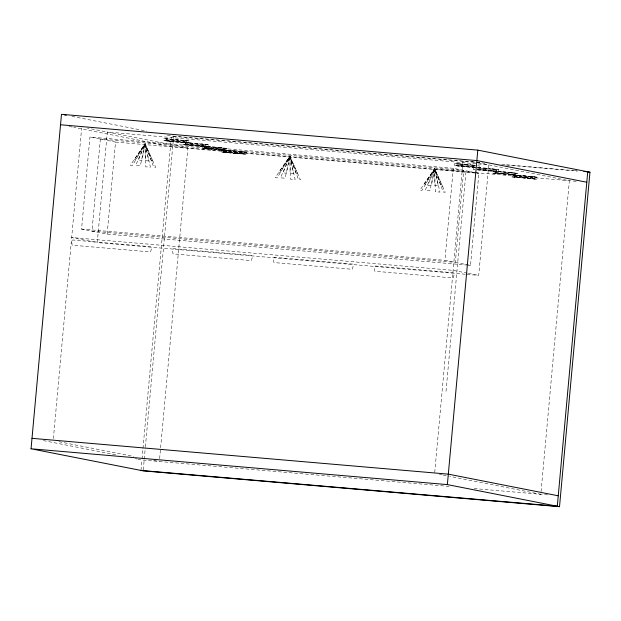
<?xml version="1.0" encoding="UTF-8"?>
<svg xmlns="http://www.w3.org/2000/svg" width="621" height="621" viewBox="0 0 621 621"><rect width="100%" height="100%" fill="white"/><g stroke="black" fill="none" stroke-linecap="round" stroke-linejoin="round"><path stroke-width="0.47" stroke-dasharray="3.1 2.33" d="M53.375 438.643L81.646 127.973M467.605 265.113L107.146 234.101L81.561 229.064L89.936 137.039L453.291 168.299L474.133 172.397M465.191 274.226L97.256 242.578L107.317 132.048L488.766 164.86L478.706 275.39L466.154 274.311M107.146 234.101L115.522 142.077L89.936 137.039M172.964 141.642L164.037 140.664L163.952 138.592L189.017 140.897L188.838 142.877L175.603 141.891M170.55 141.394L166.017 140.773L166.195 138.793L186.774 140.695L186.595 142.675L180.843 142.349M140.99 470.439L141.953 459.835M142.03 459.02L142.915 449.231M142.993 448.409L171.427 135.968L475.694 162.143M143.28 469.911L145.298 447.741M145.392 446.778L173.632 136.403L166.692 135.029M192.137 145.415L183.203 144.445L183.117 142.364L199.496 143.591M189.723 145.167L185.182 144.546L185.361 142.566L208.19 144.67L208.012 146.649L194.777 145.671M159.636 458.593L187.907 147.914L87.421 128.128M211.303 149.195L202.376 148.217L202.291 146.137L227.356 148.45L227.177 150.429L213.942 149.444M208.889 148.947L204.348 148.318L204.534 146.339L210.278 146.665M200.016 146.121L205.761 146.447L205.947 144.468L201.406 143.847M230.476 152.968L221.542 151.99L221.456 149.917L237.835 151.144M228.062 152.719L223.521 152.098L223.7 150.119L246.529 152.223L246.343 154.202L233.116 153.216M219.182 149.894L224.934 150.228L225.113 148.248L220.571 147.619M238.355 153.674L244.1 154L244.286 152.021L239.745 151.392M475.088 172.591L478.876 173.337L470.501 265.361L444.923 260.323L453.291 168.299M475.329 167.701L454.362 165.566L454.549 163.587L467.776 164.573M475.461 167.631L456.614 165.768L456.792 163.789L462.544 164.115M434.731 472.426L463.095 160.785M446.01 391.331L466.014 171.489M474.902 169.611L473.536 169.339L473.714 167.359L475.702 167.398M477.448 167.833L479.435 167.872L479.614 165.892L478.248 165.628M508.754 172.374L517.689 173.344L517.774 175.425L492.701 173.119L492.888 171.14L506.115 172.118M511.168 172.615L515.709 173.243L515.531 175.223L494.945 173.321L495.131 171.342L500.875 171.668M478.302 169.944L496.358 171.45L496.544 169.471L492.003 168.842M476.773 169.844L498.601 171.652L498.516 169.572L489.589 168.594M530.342 176.395L534.883 177.016L534.697 178.995L514.118 177.094L514.297 175.114L531.39 176.442L537.126 177.218L536.94 179.197L511.875 176.892L512.053 174.912L528.424 176.139M434.63 168.803L434.84 185.532L438.364 185.889L434.63 168.803L429.872 190.655L425.238 190.282L434.63 168.803L435.321 191.726L439.955 192.106L434.63 168.803L421.962 190.391L419.959 190.104L434.63 168.803L443.223 191.99L445.234 192.277L434.63 168.803L424.958 184.732L423.569 184.685L434.63 168.803L441.252 186.455L442.641 186.502L434.63 168.803L431.37 185.656L427.853 185.306L434.63 168.803L472.356 172.048M163.765 140.571L188.838 142.877M189.017 140.897L175.782 139.911M182.939 144.344L208.012 146.649M208.19 144.67L194.955 143.692M202.104 148.116L227.177 150.429M227.356 148.45L214.121 147.464M221.278 151.897L246.343 154.202M246.529 152.223L221.456 149.917M454.362 165.566L470.741 166.793M479.614 165.892L477.627 165.854M473.536 169.339L474.118 169.323M498.787 169.673L476.951 167.864M492.701 173.119L505.936 174.097M517.953 173.445L492.888 171.14M511.875 176.892L525.11 177.87M537.126 177.218L512.053 174.912M166.017 140.773L186.595 142.675M186.774 140.695L181.022 140.369M185.182 144.546L205.761 146.447M205.947 144.468L200.195 144.142M204.348 148.318L224.934 150.228M225.113 148.248L219.36 147.914M223.521 152.098L244.1 154M244.286 152.021L238.534 151.695M456.614 165.768L467.597 166.552M496.544 169.471L478.481 167.965M494.945 173.321L500.697 173.647M515.709 173.243L495.131 171.342M514.118 177.094L519.87 177.42M534.883 177.016L514.297 175.114M477.689 167.608L481.71 167.887M477.572 168.842L496.427 170.705L478.364 169.199M477.51 169.587L481.531 169.867M475.507 165.722L454.549 163.587M477.821 167.538L486.949 168.345M477.642 169.517L486.771 170.325M473.862 165.535L456.792 163.789M473.753 166.77L456.676 165.023L474.739 166.529M476.664 162.221L481.492 162.64M501.776 164.386L573.253 170.534M574.223 170.612L577.119 170.86M173.632 136.403L484.667 163.152M505.913 164.984L577.39 171.132M474.747 172.591L170.48 146.416L73.806 127.383M475.709 172.677L576.164 181.316M115.522 142.077L475.981 173.088M476.944 173.166L478.876 173.337M81.561 229.064L444.923 260.323M468.568 265.19L470.501 265.361M449.107 486.406L141.937 459.982L138.149 459.237M474.219 488.572L547.629 494.883M464.43 164.216L470.92 164.813M179.135 140.268L163.952 138.592M483.604 167.996L490.093 168.594M178.949 142.248L172.467 141.65M198.301 144.041L183.117 142.364M483.425 169.975L498.601 171.652M502.769 171.769L509.259 172.366M212.172 146.773L218.662 147.371M198.122 146.02L191.633 145.423M217.474 147.814L210.985 147.216M502.591 173.748L517.774 175.425M217.288 149.793L210.798 149.195M236.64 151.586L230.15 150.988M521.756 177.521L536.94 179.197M236.461 153.566L229.972 152.968M470.423 164.821L476.377 165.396M470.237 166.801L476.198 167.375M489.41 170.573L496.358 171.45M173.143 139.663L166.195 138.793M508.576 174.354L515.531 175.223M192.316 143.435L185.361 142.566M527.749 178.126L534.697 178.995M211.482 147.216L202.291 146.137M472.829 165.07L474.855 165.295M472.651 167.049L474.669 167.274M209.075 146.967L204.534 146.339M228.241 150.74L223.7 150.119M478.061 167.608L479.435 167.872M475.088 167.631L473.714 167.359M471.712 161.499L477.402 162.624M478.341 162.811L569.356 180.734L540.821 494.3L449.814 476.377M71.912 116.368L146.789 131.116M69.071 126.451L72.859 127.196M467.341 273.147L453.128 270.352L71.679 237.54L97.256 242.578M468.288 273.341L478.706 275.39M439.389 474.32L442.23 474.879M443.177 475.073L448.867 476.191M58.886 441.694L133.779 456.443M153.682 460.363L159.372 461.488M43.377 440.576L116.352 454.945M135.308 458.678L137.202 459.051M71.803 242.477L72.121 245.194L150.484 251.94L151.276 249.432L150.957 246.716L72.595 239.97L71.803 242.477M172.692 251.156L173.003 253.873L251.365 260.618L252.157 258.111L251.847 255.394L173.476 248.648L172.692 251.156M273.574 259.834L273.892 262.551L352.254 269.297L353.046 266.789L352.728 264.072L274.366 257.327L273.574 259.834M374.463 268.513L374.774 271.23L453.136 277.975L453.928 275.468L453.617 272.751L375.247 266.005L374.463 268.513M100.354 139.088L91.978 231.113L455.333 262.373L463.708 170.348L100.354 139.088M145.089 143.901L141.821 160.746L138.304 160.397L145.089 143.901L153.1 161.592L151.71 161.545L145.089 143.901L134.02 159.783L135.409 159.822L145.089 143.901L155.685 167.367L153.682 167.08L145.089 143.901L130.41 165.194L132.42 165.489L145.089 143.901L150.406 167.196L145.78 166.824L145.089 143.901L135.696 165.372L140.323 165.745L145.089 143.901L148.815 160.979L145.298 160.629L145.089 143.901M289.86 156.352L286.591 173.205L283.075 172.848L289.86 156.352L297.87 174.051L296.481 174.004L289.86 156.352L278.79 172.234L280.18 172.281L289.86 156.352L300.463 179.826L298.453 179.539L289.86 156.352L275.188 177.653L277.191 177.94L289.86 156.352L295.177 179.648L290.55 179.275L289.86 156.352L280.467 177.823L285.093 178.204L289.86 156.352L293.586 173.43L290.069 173.08L289.86 156.352M166.614 140.012L166.079 140.028L186.665 141.93L166.614 140.012M185.78 143.793L185.252 143.8L205.83 145.71L185.78 143.793M204.953 147.565L204.418 147.581L225.004 149.482L204.953 147.565M224.119 151.338L223.591 151.353L244.169 153.255L224.119 151.338M495.55 172.56L495.015 172.576L515.601 174.478L495.55 172.56M514.716 176.341L514.188 176.348L534.766 178.258L514.716 176.341"/><path stroke-width="0.93" d="M31.05 448.789L61.487 114.318L477.805 150.127L589.95 172.211L559.513 506.682L143.195 470.873L31.05 448.789L447.368 484.597L559.513 506.682M447.368 484.597L477.805 150.127M60.54 124.767L476.85 160.583L586.791 182.232M583.88 171.443L587.745 171.776L557.301 506.247L140.99 470.439M587.055 171.963L589.95 172.211M32.005 438.333L448.315 474.149L558.256 495.799M64.336 114.877L66.23 115.25"/></g></svg>
